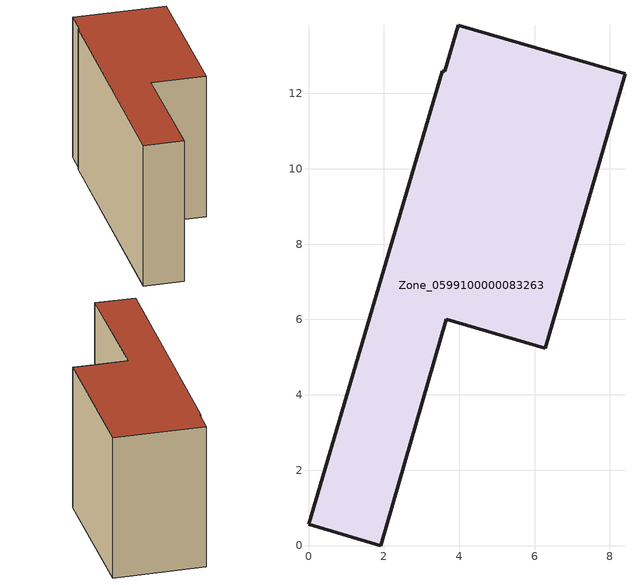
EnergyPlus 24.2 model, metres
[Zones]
Zone_0599100000083263
 floor ground (C_G): 3.98,13.8 8.4,12.52 6.28,5.24 3.66,6 1.92,0 0,0.56 3.56,12.59 3.62,12.59 z0
 wall outside (C_F): 3.56,12.59 0,0.56 1.92,0 3.66,6 6.28,5.24 8.4,12.52 3.98,13.8 3.62,12.59 3.56,12.59 z0:7.51
 roof outside (C_R): 8.4,12.52 3.98,13.8 3.62,12.59 3.56,12.59 0,0.56 1.92,0 3.66,6 6.28,5.24 z7.51
[BUILDING]
Pand.0599100000083263: North Axis=0; Terrain=City; Loads Convergence Tolerance Value=0.04; Temperature Convergence Tolerance Value=0.4; Solar Distribution=FullExterior; Maximum Number of Warmup Days=25; Minimum Number of Warmup Days=1
[Site:Location]
Rotterdam.The.Hague.AP_ZH_NLD Design_Conditions: Latitude=51.96; Longitude=4.45; Time Zone=1; Elevation=-4.5
[SITE:GROUNDTEMPERATURE:BUILDINGSURFACE]
18, 18, 18, 18, 18, 18, 18, 18, 18, 18, 18, 18
[MATERIAL] Thermal Absorptance=0.9; Solar Absorptance=0.7; Visible Absorptance=0.7
Name | Roughness | Thickness | Conductivity | Density | Specific Heat
G.TI.1946 | MediumSmooth | 0.15 | 1 | 540 | 1210
F.TI.1946 | Rough | 0.3 | 0.857143 | 1920 | 840
R.TI.1946 | MediumRough | 0.2 | 0.1 | 1500 | 1000
[CONSTRUCTION]
C_G: G.TI.1946
C_F: F.TI.1946
C_R: R.TI.1946
[ZONE]
Zone_0599100000083263: Type=1; Multiplier=1; Ceiling Height=Autocalculate; Volume=Autocalculate; Floor Area=autocalculate; Part of Total Floor Area=Yes
[ZONEINFILTRATION:DESIGNFLOWRATE]
Infil_Zone_0599100000083263: Zone or ZoneList or Space or SpaceList=Zone_0599100000083263; Schedule=AlwaysOn; Design Flow Rate Calculation Method=Flow/Area; Flow Rate per Floor Area=0.003; Constant Term Coefficient=1; Temperature Term Coefficient=0; Velocity Term Coefficient=0; Velocity Squared Term Coefficient=0
[HVACTEMPLATE:ZONE:IDEALLOADSAIRSYSTEM]
Zone_0599100000083263: Maximum Heating Supply Air Temperature=50; Minimum Cooling Supply Air Temperature=13; Maximum Heating Supply Air Humidity Ratio=0.0156; Minimum Cooling Supply Air Humidity Ratio=0.0077; Heating Limit=NoLimit; Cooling Limit=NoLimit; Dehumidification Control Type=ConstantSensibleHeatRatio; Cooling Sensible Heat Ratio=0.7; Dehumidification Setpoint=60; Humidification Control Type=None; Humidification Setpoint=30; Outdoor Air Method=None; Outdoor Air Flow Rate per Person=0.00944; Outdoor Air Flow Rate per Zone Floor Area=0; Outdoor Air Flow Rate per Zone=0; Demand Controlled Ventilation Type=None; Outdoor Air Economizer Type=NoEconomizer; Heat Recovery Type=None; Sensible Heat Recovery Effectiveness=0.7; Latent Heat Recovery Effectiveness=0.65
[ZONECONTROL:THERMOSTAT]
ThermostatControl_Zone_0599100000083263: Zone or ZoneList=Zone_0599100000083263; Control Type Schedule=DualSetpointControlType; Control 1=Thermostat_Zone_0599100000083263; Temperature Difference Between Cutout And Setpoint=0
[THERMOSTATSETPOINT:DUALSETPOINT]
Thermostat_Zone_0599100000083263: Heating Setpoint Temperature Schedule=HeatingSetpoint_Zone_0599100000083263; Cooling Setpoint Temperature Schedule=CoolingSetpoint_Zone_0599100000083263
[SCHEDULE:COMPACT]
HeatingSetpoint_Zone_0599100000083263: Through: 12/31, For: AllDays, Until: 24:00, 21
CoolingSetpoint_Zone_0599100000083263: Through: 12/31, For: AllDays, Until: 24:00, 24
DualSetpointControlType: Through: 12/31, For: AllDays, Until: 24:00, 4
AlwaysOn: Through: 12/31, For: AllDays, Until: 24:00, 1
